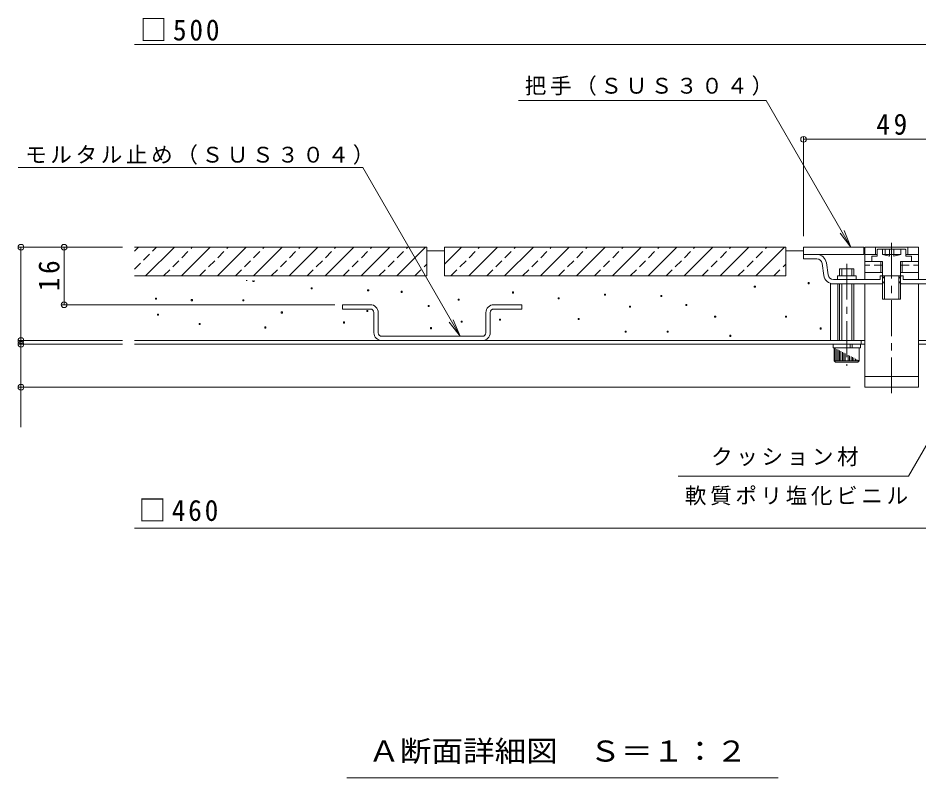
# Model space of a CAD drawing. Units: millimetres at full size; details may follow other scales. Extents: x -366 to 361, y -273 to 266.
# Drawn here: x -18.7 to 232.3, y 7.4 to 219 of the extents above; entities that cross this region are included whole.
import ezdxf
from ezdxf.enums import TextEntityAlignment as Align

# ---------------------------------------------------------------- set-up
doc = ezdxf.new("R2010")
doc.units = ezdxf.units.MM
doc.header["$LTSCALE"] = 2
doc.header["$PDMODE"] = 32
doc.header["$PDSIZE"] = 1.6
doc.linetypes.add('CHAIN1', pattern=[8, 5, -1, 1, -1])
doc.linetypes.add('DASHED1', pattern=[1.8, 1.2, -0.6])
for name, color, linetype, lineweight in [('D-2', 3, 'Continuous', 9), ('D-3', 2, 'Continuous', 9), ('D-4', 7, 'Continuous', 9), ('D-5', 7, 'Continuous', 9), ('D-6', 7, 'Continuous', 9)]:
    doc.layers.add(name, color=color, linetype=linetype, lineweight=lineweight)
doc.layers.add('D-F', color=2, linetype='Continuous')
doc.styles.add('ＭＳ ゴシック', font='')
doc.styles.get('ＭＳ ゴシック').set_extended_font_data('MS Gothic')

msp = doc.modelspace()

# ---------------------------------------------------------------- linework, layer by layer
at = {"layer": 'D-2', "linetype": 'CHAIN1'}
for p, q in [((224.652, 156.406), (224.652, 114.545)), ((212.152, 150.571), (212.152, 122.128))]:
    msp.add_line(p, q, dxfattribs=at)
at = {"layer": 'D-2'}
for p, q in [((216.902, 153.148), (200.152, 153.148)), ((200.152, 153.148), (200.152, 151.948)), ((216.902, 155.148), (216.902, 153.148)), ((220.652, 153.148), (217.152, 153.148)), ((217.152, 153.148), (217.152, 146.148)), ((220.152, 155.148), (220.152, 153.148)), ((220.852, 154.648), (220.652, 154.448)), ((220.652, 152.648), (220.652, 154.448)), ((228.452, 154.648), (220.852, 154.648)), ((222.102, 154.648), (222.102, 153.148)), ((222.102, 153.148), (224.052, 152.662)), ((222.102, 153.148), (224.052, 153.148)), ((222.887, 154.648), (222.887, 153.148)), ((224.052, 154.648), (224.052, 152.662)), ((225.252, 154.648), (225.252, 152.662)), ((227.202, 153.148), (225.252, 152.662)), ((225.252, 153.148), (227.202, 153.148)), ((227.202, 154.648), (227.202, 153.148)), ((228.452, 154.648), (228.652, 154.448)), ((228.652, 152.648), (228.652, 154.448)), ((229.152, 155.148), (229.152, 153.148)), ((232.152, 153.148), (232.152, 146.148)), ((203.811, 151.948), (200.152, 151.948)), ((205.296, 150.66), (205.781, 147.266)), ((206.968, 147.436), (206.484, 150.83)), ((217.152, 151.148), (219.152, 151.148)), ((219.152, 152.648), (219.152, 151.148)), ((220.652, 152.648), (219.152, 152.648)), ((222.152, 151.148), (219.152, 151.148)), ((221.694, 151.148), (221.694, 148.148)), ((222.152, 151.148), (222.152, 140.648)), ((227.152, 151.148), (230.152, 151.148)), ((227.61, 151.148), (227.61, 148.148)), ((230.152, 152.648), (228.652, 152.648)), ((230.152, 152.648), (230.152, 151.148)), ((232.152, 151.148), (230.152, 151.148)), ((210.153, 149.148), (214.153, 149.148)), ((210.153, 149.148), (210.153, 147.148)), ((210.753, 149.148), (210.753, 147.148)), ((213.552, 149.148), (213.552, 147.148)), ((214.153, 149.148), (214.153, 147.148)), ((217.152, 148.148), (222.152, 148.148)), ((232.152, 148.148), (227.152, 148.148)), ((208.453, 146.148), (221.452, 146.148)), ((209.552, 147.148), (209.552, 146.148)), ((209.552, 147.148), (214.752, 147.148)), ((214.752, 147.148), (214.752, 146.148)), ((221.452, 146.148), (221.452, 147.148)), ((227.852, 147.148), (221.452, 147.148)), ((221.952, 147.148), (222.652, 146.448)), ((227.152, 147.148), (222.152, 147.148)), ((222.152, 146.948), (222.152, 145.082)), ((222.652, 147.148), (222.652, 140.648)), ((222.652, 145.948), (222.652, 146.448)), ((227.352, 147.148), (226.652, 146.448)), ((226.652, 147.148), (226.652, 140.648)), ((226.652, 145.948), (226.652, 146.448)), ((227.152, 146.948), (227.152, 145.082)), ((227.852, 146.148), (227.852, 147.148)), ((240.851, 146.148), (227.852, 146.148)), ((208.453, 144.948), (207.652, 144.948)), ((207.652, 144.948), (207.652, 129.148)), ((222.152, 144.948), (208.453, 144.948)), ((209.652, 144.948), (209.652, 129.148)), ((210.152, 144.948), (210.152, 129.148)), ((210.753, 144.948), (210.753, 129.148)), ((213.552, 144.948), (213.552, 129.148)), ((214.152, 144.948), (214.152, 129.148)), ((217.152, 144.948), (217.152, 116.148)), ((240.851, 144.948), (227.152, 144.948)), ((232.152, 144.948), (232.152, 116.148)), ((13.726, 129.148), (217.152, 129.148)), ((13.726, 128.148), (217.152, 128.148)), ((208.352, 128.148), (208.352, 127.148)), ((213.152, 128.148), (213.152, 127.148)), ((213.652, 128.148), (213.652, 127.148)), ((215.953, 128.148), (215.953, 127.148)), ((216.152, 129.148), (216.152, 128.148)), ((255.152, 129.148), (232.152, 129.148)), ((232.152, 128.148), (255.652, 128.148)), ((215.953, 127.148), (208.352, 127.148)), ((208.652, 123.548), (208.652, 127.148)), ((208.952, 123.548), (208.952, 126.994)), ((209.352, 123.548), (209.352, 126.788)), ((209.752, 123.548), (209.752, 126.582)), ((210.152, 123.548), (210.152, 126.377)), ((210.552, 123.548), (210.552, 126.171)), ((210.952, 123.548), (210.952, 125.965)), ((211.352, 123.548), (211.352, 125.76)), ((211.752, 123.548), (211.752, 125.554)), ((215.652, 123.548), (215.652, 127.148)), ((209.052, 123.148), (208.652, 123.548)), ((208.652, 123.548), (215.652, 123.548)), ((215.252, 123.148), (209.052, 123.148)), ((212.552, 123.548), (212.552, 125.142)), ((212.952, 123.548), (212.952, 124.937)), ((213.352, 123.548), (213.352, 124.731)), ((213.752, 123.548), (213.752, 124.525)), ((214.152, 123.548), (214.152, 124.32)), ((214.552, 123.548), (214.552, 124.114)), ((214.952, 123.548), (214.952, 123.908)), ((215.252, 123.148), (215.652, 123.548)), ((215.352, 123.548), (215.352, 123.702)), ((217.152, 119.148), (232.152, 119.148)), ((232.152, 116.148), (217.152, 116.148))]:
    msp.add_line(p, q, dxfattribs=at)
at = {"layer": 'D-2', "linetype": 'DASHED1'}
for p, q in [((224.052, 153.148), (225.252, 153.148)), ((222.152, 150.148), (217.152, 150.148)), ((227.152, 150.148), (232.152, 150.148))]:
    msp.add_line(p, q, dxfattribs=at)
at = {"layer": 'D-2'}
for points in [[(216.902, 155.148), (200.152, 155.148), (200.152, 153.148)], [(232.152, 155.148), (217.152, 155.148), (217.152, 153.148)], [(232.152, 155.148), (232.152, 153.148), (228.652, 153.148)], [(227.152, 151.148), (227.152, 140.648), (222.152, 140.648)]]:
    msp.add_lwpolyline(points, dxfattribs=at)
for centre, radius, start, end in [((203.811, 150.448), 2.7, 8.13051, 90), ((203.811, 150.448), 1.5, 8.13051, 90), ((208.453, 147.648), 2.7, 188.13051, 270), ((208.453, 147.648), 1.5, 188.13051, 270), ((221.652, 145.948), 1, 270, 0), ((227.652, 145.948), 1, 180, 270)]:
    msp.add_arc(centre, radius, start, end, dxfattribs=at)
at = {"layer": 'D-3'}
for p, q in [((71.652, 137.948), (71.652, 139.148)), ((79.452, 139.148), (71.652, 139.148)), ((113.852, 139.148), (121.652, 139.148)), ((79.452, 137.948), (71.652, 137.948)), ((80.452, 131.348), (80.452, 136.948)), ((81.652, 136.948), (81.652, 131.348)), ((111.652, 136.948), (111.652, 131.348)), ((112.852, 136.948), (112.852, 131.348)), ((110.652, 130.348), (82.652, 130.348))]:
    msp.add_line(p, q, dxfattribs=at)
msp.add_lwpolyline([(113.852, 137.948), (121.652, 137.948), (121.652, 139.148)], dxfattribs=at)
for centre, radius, start, end in [((79.452, 136.948), 2.2, 0, 90), ((113.852, 136.948), 2.2, 90, 180), ((79.452, 136.948), 1, 0, 90), ((113.852, 136.948), 1, 90, 180), ((82.652, 131.348), 2.2, 180, 270), ((82.652, 131.348), 1, 180, 270), ((110.652, 131.348), 1, 270, 0), ((110.653, 131.348), 2.2, 270, 0)]:
    msp.add_arc(centre, radius, start, end, dxfattribs=at)
at = {"layer": 'D-4'}
for p, q in [((13.726, 211.583), (264.144, 211.583)), ((200.144, 185.805), (200.144, 158.265)), ((200.144, 185.205), (270.353, 185.205)), ((-18.463, 155.148), (10.443, 155.148)), ((-17.863, 129.148), (-17.863, 155.148)), ((-5.863, 155.148), (-5.863, 139.148)), ((-6.463, 139.148), (69.583, 139.148)), ((-18.463, 129.148), (10.443, 129.148)), ((-18.463, 128.148), (10.443, 128.148)), ((-17.863, 129.148), (-17.863, 128.148)), ((-17.863, 128.148), (-17.863, 116.148)), ((-18.463, 116.148), (213.152, 116.148)), ((-17.863, 116.148), (-17.863, 105.063)), ((244.152, 76.924), (13.726, 76.924))]:
    msp.add_line(p, q, dxfattribs=at)
for p in [(200.144, 185.205), (-17.863, 155.148), (-5.863, 155.148), (-5.863, 139.148), (-17.863, 129.148), (-17.863, 128.148), (-17.863, 116.148)]:
    msp.add_point(p, dxfattribs=at)
at = {"layer": 'D-5'}
for p, q in [((120.716, 196.038), (189.717, 196.038)), ((-18.686, 177.319), (77.325, 177.319)), ((213.324, 155.148), (211.411, 159.767)), ((104.444, 130.348), (102.531, 134.967)), ((246.53, 121.148), (229.347, 91.388)), ((229.347, 91.388), (165.196, 91.388)), ((72.869, 7.353), (193.025, 7.353))]:
    msp.add_line(p, q, dxfattribs=at)
for points in [[(189.717, 196.038), (213.324, 155.148), (210.281, 159.115)], [(77.325, 177.319), (104.444, 130.348), (101.4, 134.315)]]:
    msp.add_lwpolyline(points, dxfattribs=at)
at = {"layer": 'D-6', "color": 6}
for p, q in [((95.152, 155.148), (13.726, 155.148)), ((13.726, 154.012), (14.862, 155.148)), ((16.862, 147.148), (24.862, 155.148)), ((26.862, 147.148), (34.862, 155.148)), ((36.862, 147.148), (44.862, 155.148)), ((46.862, 147.148), (54.862, 155.148)), ((56.862, 147.148), (64.862, 155.148)), ((66.862, 147.148), (74.862, 155.148)), ((76.862, 147.148), (84.862, 155.148)), ((86.862, 147.148), (94.862, 155.148)), ((95.152, 147.148), (95.152, 155.148)), ((100.152, 154.148), (95.152, 154.148)), ((100.152, 150.438), (104.862, 155.148)), ((100.152, 147.148), (100.152, 155.148)), ((106.862, 147.148), (114.862, 155.148)), ((116.862, 147.148), (124.862, 155.148)), ((126.862, 147.148), (134.862, 155.148)), ((136.862, 147.148), (144.862, 155.148)), ((146.862, 147.148), (154.862, 155.148)), ((156.862, 147.148), (164.862, 155.148)), ((166.862, 147.148), (174.862, 155.148)), ((176.862, 147.148), (184.862, 155.148)), ((186.862, 147.148), (194.862, 155.148)), ((200.152, 154.148), (195.152, 154.148)), ((95.152, 147.148), (13.726, 147.148)), ((195.152, 147.148), (100.152, 147.148))]:
    msp.add_line(p, q, dxfattribs=at)
at = {"layer": 'D-6', "color": 6, "linetype": 'DASHED1'}
for p, q in [((13.726, 149.012), (19.862, 155.148)), ((21.862, 147.148), (29.862, 155.148)), ((31.862, 147.148), (39.862, 155.148)), ((41.862, 147.148), (49.862, 155.148)), ((51.862, 147.148), (59.862, 155.148)), ((61.862, 147.148), (69.862, 155.148)), ((71.862, 147.148), (79.862, 155.148)), ((81.862, 147.148), (89.862, 155.148)), ((101.862, 147.148), (109.862, 155.148)), ((111.862, 147.148), (119.862, 155.148)), ((121.862, 147.148), (129.862, 155.148)), ((131.862, 147.148), (139.862, 155.148)), ((141.862, 147.148), (149.862, 155.148)), ((151.862, 147.148), (159.862, 155.148)), ((161.862, 147.148), (169.862, 155.148)), ((171.862, 147.148), (179.862, 155.148)), ((181.862, 147.148), (189.862, 155.148)), ((91.862, 147.148), (95.152, 150.438)), ((191.862, 147.148), (195.152, 150.438))]:
    msp.add_line(p, q, dxfattribs=at)
at = {"layer": 'D-6'}
for p, q in [((44.874, 145.873), (45.174, 145.873)), ((47.064, 145.573), (47.064, 145.873)), ((62.995, 143.886), (63.295, 143.886)), ((63.295, 143.586), (63.295, 143.886)), ((78.692, 143.29), (78.992, 143.29)), ((78.992, 142.99), (78.992, 143.29)), ((186.402, 144.327), (186.702, 144.327)), ((186.702, 144.027), (186.702, 144.327)), ((201.414, 145.299), (201.714, 145.299)), ((201.714, 144.999), (201.714, 145.299)), ((19.598, 141.006), (19.898, 141.006)), ((19.898, 140.706), (19.898, 141.006)), ((29.577, 140.573), (29.877, 140.573)), ((29.877, 140.272), (29.877, 140.573)), ((88.03, 142.892), (88.33, 142.892)), ((88.33, 142.592), (88.33, 142.892)), ((103.925, 140.707), (104.225, 140.707)), ((104.225, 140.407), (104.225, 140.707)), ((119.025, 142.694), (119.325, 142.694)), ((119.325, 142.394), (119.325, 142.694)), ((131.741, 141.104), (132.041, 141.104)), ((132.041, 140.804), (132.041, 141.104)), ((144.656, 142.098), (144.956, 142.098)), ((144.956, 141.797), (144.956, 142.098)), ((160.352, 141.7), (160.652, 141.7)), ((160.652, 141.4), (160.652, 141.7)), ((43.921, 140.508), (44.221, 140.508)), ((44.221, 140.208), (44.221, 140.508)), ((95.58, 138.919), (95.88, 138.919)), ((95.88, 138.618), (95.88, 138.919)), ((151.61, 138.72), (151.91, 138.72)), ((151.91, 138.42), (151.91, 138.72)), ((167.328, 139.206), (167.628, 139.206)), ((167.628, 138.905), (167.628, 139.206)), ((20.176, 136.523), (20.476, 136.523)), ((20.476, 136.223), (20.476, 136.523)), ((54.651, 137.13), (54.951, 137.13)), ((54.951, 136.83), (54.951, 137.13)), ((78.493, 137.528), (78.793, 137.528)), ((78.793, 137.228), (78.793, 137.528)), ((175.364, 135.938), (175.664, 135.938)), ((175.664, 135.638), (175.664, 135.938)), ((195.056, 135.938), (195.356, 135.938)), ((195.356, 135.638), (195.356, 135.938)), ((31.747, 133.92), (32.046, 133.92)), ((32.046, 133.62), (32.046, 133.92)), ((71.936, 134.349), (72.236, 134.349)), ((72.236, 134.049), (72.236, 134.349)), ((104.72, 134.547), (105.02, 134.547)), ((105.02, 134.247), (105.02, 134.547)), ((115.449, 135.143), (115.749, 135.143)), ((115.749, 134.843), (115.749, 135.143)), ((137.304, 135.342), (137.604, 135.342)), ((137.604, 135.042), (137.604, 135.342)), ((50.081, 132.958), (50.381, 132.958)), ((50.381, 132.658), (50.381, 132.958)), ((96.176, 132.759), (96.476, 132.759)), ((96.476, 132.459), (96.476, 132.759)), ((150.418, 131.766), (150.718, 131.766)), ((150.718, 131.466), (150.718, 131.766)), ((162.14, 131.766), (162.44, 131.766)), ((162.44, 131.466), (162.44, 131.766)), ((179.603, 130.64), (179.903, 130.64)), ((179.903, 130.34), (179.903, 130.64)), ((204.77, 132.671), (205.07, 132.671)), ((205.07, 132.371), (205.07, 132.671))]:
    msp.add_line(p, q, dxfattribs=at)
at = {"layer": 'D-6', "color": 6}
msp.add_lwpolyline([(195.152, 147.148), (195.152, 155.148), (100.152, 155.148)], dxfattribs=at)
at = {"layer": 'D-6'}
for points in [[(47.064, 145.573), (46.764, 145.573), (46.764, 145.873)], [(63.295, 143.586), (62.995, 143.586), (62.995, 143.886)], [(78.992, 142.99), (78.692, 142.99), (78.692, 143.29)], [(186.702, 144.027), (186.402, 144.027), (186.402, 144.327)], [(201.714, 144.999), (201.414, 144.999), (201.414, 145.299)], [(19.898, 140.706), (19.598, 140.706), (19.598, 141.006)], [(29.877, 140.272), (29.577, 140.272), (29.577, 140.573)], [(88.33, 142.592), (88.03, 142.592), (88.03, 142.892)], [(104.225, 140.407), (103.925, 140.407), (103.925, 140.707)], [(119.325, 142.394), (119.025, 142.394), (119.025, 142.694)], [(132.041, 140.804), (131.741, 140.804), (131.741, 141.104)], [(144.956, 141.797), (144.656, 141.797), (144.656, 142.098)], [(160.652, 141.4), (160.352, 141.4), (160.352, 141.7)], [(44.221, 140.208), (43.921, 140.208), (43.921, 140.508)], [(95.88, 138.618), (95.58, 138.618), (95.58, 138.919)], [(151.91, 138.42), (151.61, 138.42), (151.61, 138.72)], [(167.628, 138.905), (167.328, 138.905), (167.328, 139.206)], [(20.476, 136.223), (20.176, 136.223), (20.176, 136.523)], [(54.951, 136.83), (54.651, 136.83), (54.651, 137.13)], [(78.793, 137.228), (78.493, 137.228), (78.493, 137.528)], [(175.664, 135.638), (175.364, 135.638), (175.364, 135.938)], [(195.356, 135.638), (195.056, 135.638), (195.056, 135.938)], [(32.046, 133.62), (31.747, 133.62), (31.747, 133.92)], [(72.236, 134.049), (71.936, 134.049), (71.936, 134.349)], [(105.02, 134.247), (104.72, 134.247), (104.72, 134.547)], [(115.749, 134.843), (115.449, 134.843), (115.449, 135.143)], [(137.604, 135.042), (137.304, 135.042), (137.304, 135.342)], [(50.381, 132.658), (50.081, 132.658), (50.081, 132.958)], [(96.476, 132.459), (96.176, 132.459), (96.176, 132.759)], [(150.718, 131.466), (150.418, 131.466), (150.418, 131.766)], [(162.44, 131.466), (162.14, 131.466), (162.14, 131.766)], [(179.903, 130.34), (179.603, 130.34), (179.603, 130.64)], [(205.07, 132.371), (204.77, 132.371), (204.77, 132.671)]]:
    msp.add_lwpolyline(points, dxfattribs=at)

# ---------------------------------------------------------------- texts
at = {"layer": 'D-4', "color": 2, "char_height": 5.865, "attachment_point": 7, "style": 'ＭＳ ゴシック'}
for s, insert in [('\\T1.21;\\W0.95;□500', (15.268, 212.583)), ('\\T1.27;\\W0.95;49', (220.394, 186.405)), ('\\T1.21;\\W0.95;□460', (14.941, 78.79))]:
    msp.add_mtext(s, dxfattribs=dict(at, insert=insert))
at = {"layer": 'D-5', "color": 2, "style": 'ＭＳ ゴシック', "width": 1.1}
msp.add_text('Ａ断面詳細図\u3000Ｓ＝１：２', height=5.865, dxfattribs=at).set_placement((78.867, 10.155), align=Align.BOTTOM_LEFT)
at = {"layer": 'D-5', "char_height": 4.399, "attachment_point": 7, "style": 'ＭＳ ゴシック'}
for s, insert in [('\\T1.17;把手（ＳＵＳ３０４）', (122.478, 197.347)), ('\\T1.17;モルタル止め（ＳＵＳ３０４）', (-16.7, 178.149)), ('\\T1.17;クッション材', (174.382, 94.168)), ('\\T1.17;軟質ポリ塩化ビニル', (167.076, 83.271))]:
    msp.add_mtext(s, dxfattribs=dict(at, insert=insert))
at = {"layer": 'D-F', "insert": (-7.063, 142.898), "char_height": 5.865, "attachment_point": 7, "rotation": 90, "style": 'ＭＳ ゴシック'}
msp.add_mtext('\\T1.27;\\W0.95;16', dxfattribs=at)

doc.saveas('drawing.dxf')
